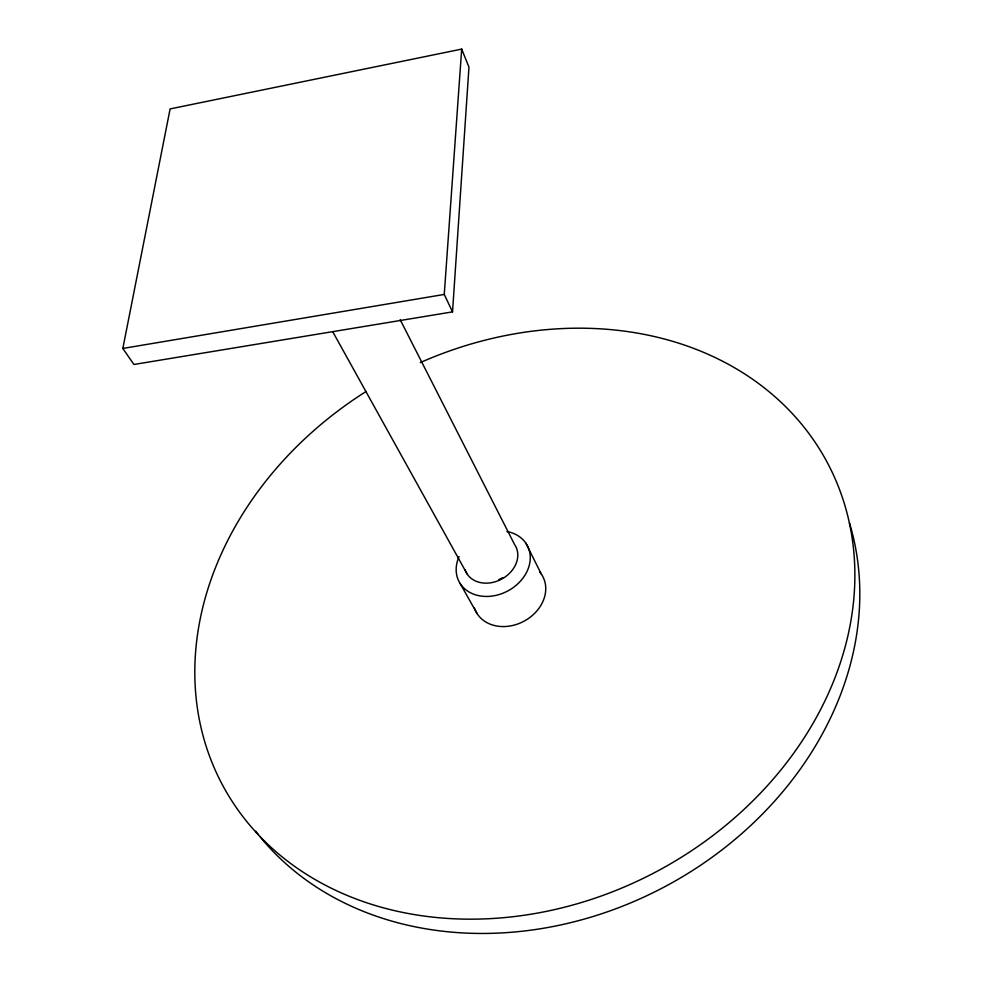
<?xml version="1.0" encoding="UTF-8"?>
<svg xmlns="http://www.w3.org/2000/svg" width="982" height="982" viewBox="0 0 982 982"><rect width="100%" height="100%" fill="white"/><g stroke="black" fill="none" stroke-linecap="round" stroke-linejoin="round"><path stroke-width="1.47" d="M452.53 311.871L468.966 67.157L461.687 49.1L170.107 108.916L122.836 348.45L133.933 364.482L452.53 311.871L444.257 294.44L461.687 49.1M122.836 348.45L444.257 294.44M460.177 583.578L477.154 613.689M332.886 331.99L467.101 573.942M400.19 319.715L514.617 544.605A27.95 22.365 -28 0 1 501.029 579.429A27.95 22.365 -28 0 1 465.173 569.99M525.8 543.071L541.291 574.016M849.467 522.964A338.287 279.293 -28 0 1 665.145 886.525A338.287 279.293 -28 0 1 260.34 837.094M258.438 834.749A338.287 279.293 -28 0 1 255.664 831.189M420.284 362.591A342.681 280.705 -28 0 1 851.578 616.733A342.681 280.705 -28 0 1 337.059 890.981A342.681 280.705 -28 0 1 366.163 391.437M502.6 577.649A21.322 17.087 -28 0 1 498.856 579.564M506.958 531.52A38.605 30.945 -28 0 1 527.543 570.284A38.605 30.945 -28 0 1 479.056 595.73A38.605 30.945 -28 0 1 459.06 556.647M539.646 571.892A37.746 30.7 -28 0 1 524.339 621.029A37.746 30.7 -28 0 1 474.318 607.637"/></g></svg>
